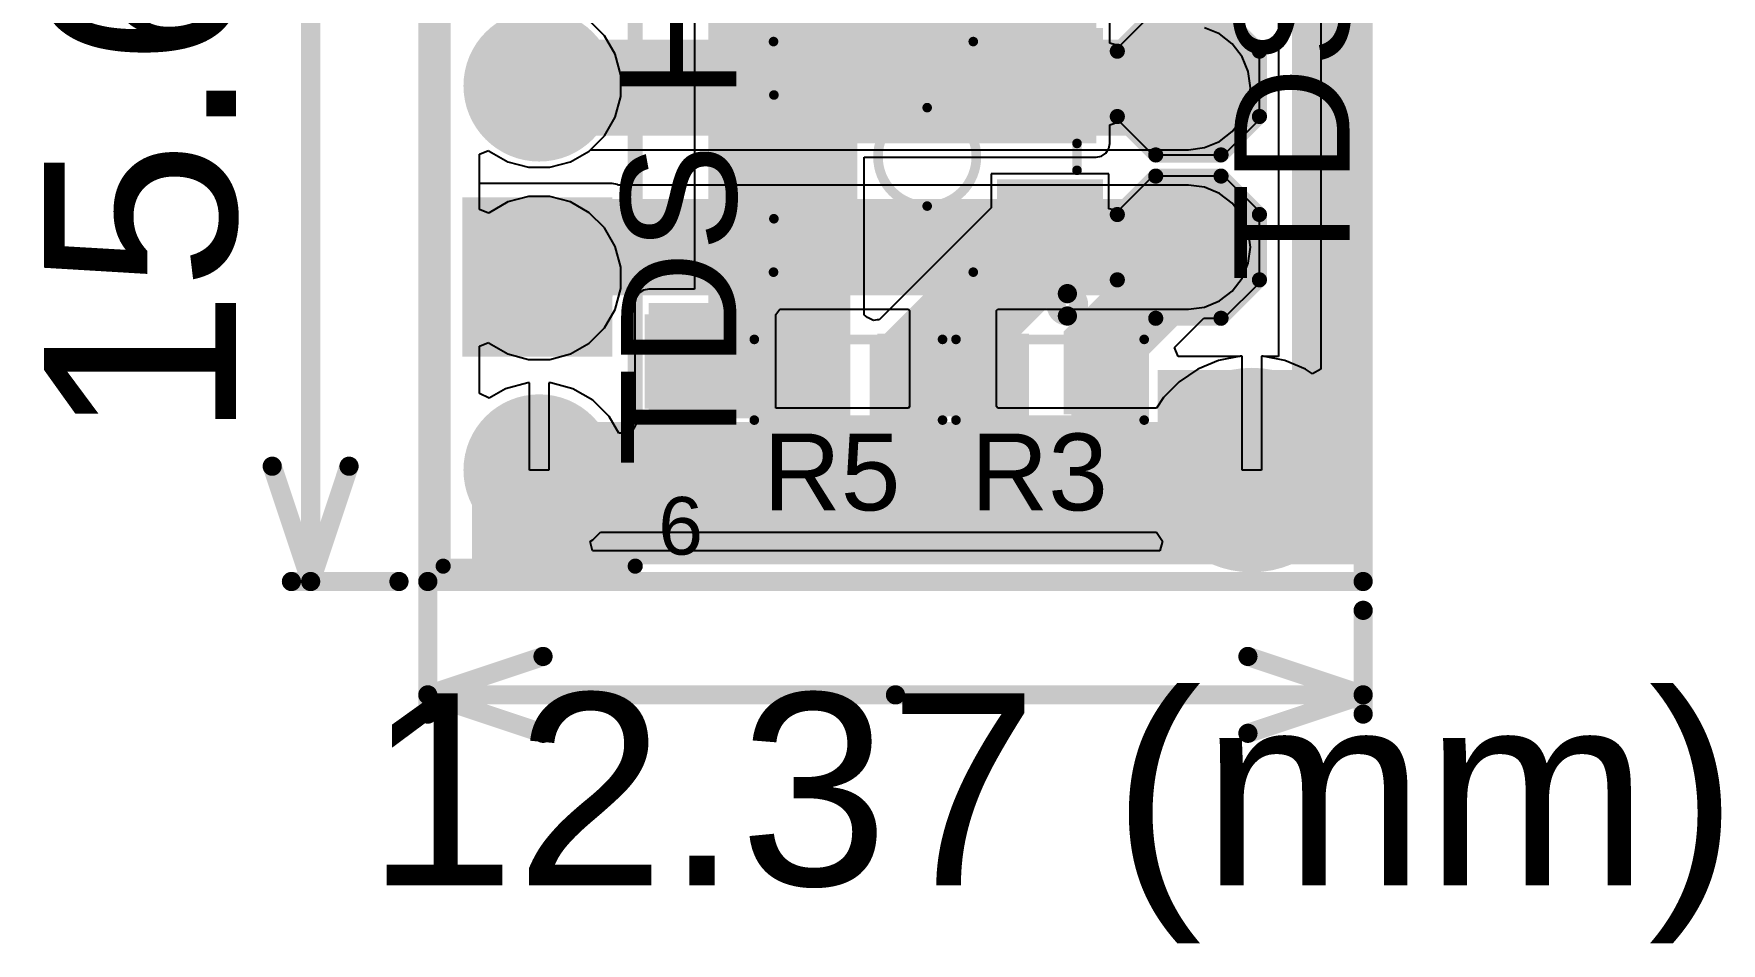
# Model space of a CAD drawing. Header units: millimetres. Extents: x -0.206 to 0.672, y -0.188 to 0.779.
# Drawn here: x -0.206 to 0.672, y -0.188 to 0.285 of the extents above; entities that cross this region are included whole.
import ezdxf

# ---------------------------------------------------------------- set-up
doc = ezdxf.new("R2010")
doc.units = ezdxf.units.MM
doc.header["$MEASUREMENT"] = 0
for name, color, linetype in [('BottomLayer', 5, 'Continuous'), ('BottomSolder', 6, 'Continuous'), ('Mechanical1', 6, 'Continuous'), ('Mechanical2', 216, 'Continuous'), ('MultiLayer', 9, 'Continuous'), ('PadHoleLayer', 156, 'Continuous'), ('TopLayer', 1, 'Continuous'), ('TopOverlay', 2, 'Continuous'), ('TopPaste', 8, 'Continuous'), ('TopSolder', 216, 'Continuous'), ('ViaHoleLayer', 16, 'Continuous')]:
    doc.layers.add(name, color=color, linetype=linetype)
doc.styles.add('Arial', font='', dxfattribs={"height": 0.2})
doc.styles.get('Arial').set_extended_font_data('Arial')

# ---------------------------------------------------------------- blocks, each defined once
blk = doc.blocks.new('VG039NCHXTB202_1')
at = {"layer": 'TopLayer'}
for points in [[(-0.02362, 0.0876), (0.02362, 0.0876), (0.02362, 0.04035), (-0.02362, 0.04035)], [(-0.06299, -0.04035), (-0.01575, -0.04035), (-0.01575, -0.0876), (-0.06299, -0.0876)], [(0.01575, -0.04035), (0.06299, -0.04035), (0.06299, -0.0876), (0.01575, -0.0876)]]:
    blk.add_hatch(color=1, dxfattribs=at).paths.add_polyline_path(points)
at = {"layer": 'TopPaste'}
for points in [[(-0.02362, 0.0876), (0.02362, 0.0876), (0.02362, 0.04035), (-0.02362, 0.04035)], [(-0.06299, -0.04035), (-0.01575, -0.04035), (-0.01575, -0.0876), (-0.06299, -0.0876)], [(0.01575, -0.04035), (0.06299, -0.04035), (0.06299, -0.0876), (0.01575, -0.0876)]]:
    blk.add_hatch(color=8, dxfattribs=at).paths.add_polyline_path(points)
at = {"layer": 'TopSolder'}
for points in [[(-0.02762, 0.0916), (0.02762, 0.0916), (0.02762, 0.03635), (-0.02762, 0.03635)], [(-0.06699, -0.03635), (-0.01175, -0.03635), (-0.01175, -0.0916), (-0.06699, -0.0916)], [(0.01175, -0.03635), (0.06699, -0.03635), (0.06699, -0.0916), (0.01175, -0.0916)]]:
    blk.add_hatch(color=216, dxfattribs=at).paths.add_polyline_path(points)
at = {"layer": 'TopOverlay', "const_width": 0.005}
for points in [[(-0.06, 0.08), (-0.0322, 0.0798)], [(-0.06, 0.08), (-0.06, -0.024)], [(0.06, 0.08), (0.0322, 0.0798)], [(0.06, 0.08), (0.06, -0.024)], [(-0.007, -0.078), (0.007, -0.078)]]:
    blk.add_lwpolyline(points, dxfattribs=at)
at = {"layer": 'TopOverlay'}
for points, const_width in [([(-0.06125, 0.08, 1), (-0.05875, 0.08, 1)], 0.0025), ([(-0.06125, 0.08, 1), (-0.05875, 0.08, 1)], 0.0025), ([(-0.03345, 0.0798, 1), (-0.03095, 0.0798, 1)], 0.0025), ([(0.03095, 0.0798, 1), (0.03345, 0.0798, 1)], 0.0025), ([(0.05875, 0.08, 1), (0.06125, 0.08, 1)], 0.0025), ([(0.05875, 0.08, 1), (0.06125, 0.08, 1)], 0.0025), ([(0.02561, 0, 1), (-0.02561, 0, 1)], 0.005), ([(-0.02686, 0, 1), (-0.02436, 0, 1)], 0.0025), ([(0.02436, 0, 1), (0.02686, 0, 1)], 0.0025), ([(-0.06125, -0.024, 1), (-0.05875, -0.024, 1)], 0.0025), ([(0.05875, -0.024, 1), (0.06125, -0.024, 1)], 0.0025), ([(-0.07117, -0.073, 1), (-0.08283, -0.073, 1)], 0.01), ([(-0.08533, -0.073, 1), (-0.08033, -0.073, 1)], 0.005), ([(-0.07367, -0.073, 1), (-0.06867, -0.073, 1)], 0.005), ([(-0.00825, -0.078, 1), (-0.00575, -0.078, 1)], 0.0025), ([(0.00575, -0.078, 1), (0.00825, -0.078, 1)], 0.0025)]:
    blk.add_lwpolyline(points, format="xyb", close=True, dxfattribs=dict(at, const_width=const_width))
blk = doc.blocks.new('RES_0603_2')
at = {"layer": 'TopLayer'}
for points in [[(-0.015, 0.0175), (-0.015, -0.0175), (-0.045, -0.0175), (-0.045, 0.0175)], [(0.045, 0.0175), (0.045, -0.0175), (0.015, -0.0175), (0.015, 0.0175)]]:
    blk.add_hatch(color=1, dxfattribs=at).paths.add_polyline_path(points)
at = {"layer": 'TopPaste'}
for points in [[(-0.015, 0.0175), (-0.015, -0.0175), (-0.045, -0.0175), (-0.045, 0.0175)], [(0.045, 0.0175), (0.045, -0.0175), (0.015, -0.0175), (0.015, 0.0175)]]:
    blk.add_hatch(color=8, dxfattribs=at).paths.add_polyline_path(points)
at = {"layer": 'TopSolder'}
for points in [[(-0.011, 0.0215), (-0.011, -0.0215), (-0.049, -0.0215), (-0.049, 0.0215)], [(0.049, 0.0215), (0.049, -0.0215), (0.011, -0.0215), (0.011, 0.0215)]]:
    blk.add_hatch(color=216, dxfattribs=at).paths.add_polyline_path(points)
at = {"layer": 'TopOverlay', "const_width": 0.005}
for points in [[(-0.049, 0.021), (0.049, 0.021)], [(-0.049, -0.021), (-0.049, 0.021)], [(0.049, -0.021), (0.049, 0.021)], [(-0.049, -0.021), (0.049, -0.021)]]:
    blk.add_lwpolyline(points, dxfattribs=at)
at = {"layer": 'TopOverlay', "const_width": 0.0025}
for points in [[(-0.05025, 0.021, 1), (-0.04775, 0.021, 1)], [(-0.05025, 0.021, 1), (-0.04775, 0.021, 1)], [(0.04775, 0.021, 1), (0.05025, 0.021, 1)], [(0.04775, 0.021, 1), (0.05025, 0.021, 1)], [(-0.05025, -0.021, 1), (-0.04775, -0.021, 1)], [(-0.05025, -0.021, 1), (-0.04775, -0.021, 1)], [(0.04775, -0.021, 1), (0.05025, -0.021, 1)], [(0.04775, -0.021, 1), (0.05025, -0.021, 1)]]:
    blk.add_lwpolyline(points, format="xyb", close=True, dxfattribs=at)
blk = doc.blocks.new('RES_0603_3')
at = {"layer": 'TopLayer'}
for points in [[(-0.015, 0.0175), (-0.015, -0.0175), (-0.045, -0.0175), (-0.045, 0.0175)], [(0.045, 0.0175), (0.045, -0.0175), (0.015, -0.0175), (0.015, 0.0175)]]:
    blk.add_hatch(color=1, dxfattribs=at).paths.add_polyline_path(points)
at = {"layer": 'TopPaste'}
for points in [[(-0.015, 0.0175), (-0.015, -0.0175), (-0.045, -0.0175), (-0.045, 0.0175)], [(0.045, 0.0175), (0.045, -0.0175), (0.015, -0.0175), (0.015, 0.0175)]]:
    blk.add_hatch(color=8, dxfattribs=at).paths.add_polyline_path(points)
at = {"layer": 'TopSolder'}
for points in [[(-0.011, 0.0215), (-0.011, -0.0215), (-0.049, -0.0215), (-0.049, 0.0215)], [(0.049, 0.0215), (0.049, -0.0215), (0.011, -0.0215), (0.011, 0.0215)]]:
    blk.add_hatch(color=216, dxfattribs=at).paths.add_polyline_path(points)
at = {"layer": 'TopOverlay', "const_width": 0.005}
for points in [[(-0.049, -0.021), (-0.049, 0.021)], [(-0.049, 0.021), (0.049, 0.021)], [(0.049, -0.021), (0.049, 0.021)], [(-0.049, -0.021), (0.049, -0.021)]]:
    blk.add_lwpolyline(points, dxfattribs=at)
at = {"layer": 'TopOverlay', "const_width": 0.0025}
for points in [[(-0.05025, 0.021, 1), (-0.04775, 0.021, 1)], [(-0.05025, 0.021, 1), (-0.04775, 0.021, 1)], [(0.04775, 0.021, 1), (0.05025, 0.021, 1)], [(0.04775, 0.021, 1), (0.05025, 0.021, 1)], [(-0.05025, -0.021, 1), (-0.04775, -0.021, 1)], [(-0.05025, -0.021, 1), (-0.04775, -0.021, 1)], [(0.04775, -0.021, 1), (0.05025, -0.021, 1)], [(0.04775, -0.021, 1), (0.05025, -0.021, 1)]]:
    blk.add_lwpolyline(points, format="xyb", close=True, dxfattribs=at)
blk = doc.blocks.new('HDR1X6_7')
at = {"layer": 'BottomLayer'}
blk.add_hatch(color=5, dxfattribs=at).paths.add_polyline_path([(-0.03543, 0.03543), (0.03543, 0.03543), (0.03543, -0.03543), (-0.03543, -0.03543)])
h = blk.add_hatch(color=5, dxfattribs=at)
edge = h.paths.add_edge_path()
edge.add_arc((0.1, 0), 0.03543, 0, 360)
h = blk.add_hatch(color=5, dxfattribs=at)
edge = h.paths.add_edge_path()
edge.add_arc((0.2, 0), 0.03543, 0, 360)
h = blk.add_hatch(color=5, dxfattribs=at)
edge = h.paths.add_edge_path()
edge.add_arc((0.3, 0), 0.03543, 0, 360)
h = blk.add_hatch(color=5, dxfattribs=at)
edge = h.paths.add_edge_path()
edge.add_arc((0.4, 0), 0.03543, 0, 360)
h = blk.add_hatch(color=5, dxfattribs=at)
edge = h.paths.add_edge_path()
edge.add_arc((0.5, 0), 0.03543, 0, 360)
at = {"layer": 'BottomSolder'}
blk.add_hatch(color=6, dxfattribs=at).paths.add_polyline_path([(-0.03943, 0.03943), (0.03943, 0.03943), (0.03943, -0.03943), (-0.03943, -0.03943)])
h = blk.add_hatch(color=6, dxfattribs=at)
edge = h.paths.add_edge_path()
edge.add_arc((0.1, 0), 0.03943, 0, 360)
h = blk.add_hatch(color=6, dxfattribs=at)
edge = h.paths.add_edge_path()
edge.add_arc((0.2, 0), 0.03943, 0, 360)
h = blk.add_hatch(color=6, dxfattribs=at)
edge = h.paths.add_edge_path()
edge.add_arc((0.3, 0), 0.03943, 0, 360)
h = blk.add_hatch(color=6, dxfattribs=at)
edge = h.paths.add_edge_path()
edge.add_arc((0.4, 0), 0.03943, 0, 360)
h = blk.add_hatch(color=6, dxfattribs=at)
edge = h.paths.add_edge_path()
edge.add_arc((0.5, 0), 0.03943, 0, 360)
at = {"layer": 'MultiLayer'}
blk.add_hatch(color=9, dxfattribs=at).paths.add_polyline_path([(-0.03543, 0.03543), (0.03543, 0.03543), (0.03543, -0.03543), (-0.03543, -0.03543)])
h = blk.add_hatch(color=9, dxfattribs=at)
edge = h.paths.add_edge_path()
edge.add_arc((0.1, 0), 0.03543, 0, 360)
h = blk.add_hatch(color=9, dxfattribs=at)
edge = h.paths.add_edge_path()
edge.add_arc((0.2, 0), 0.03543, 0, 360)
h = blk.add_hatch(color=9, dxfattribs=at)
edge = h.paths.add_edge_path()
edge.add_arc((0.3, 0), 0.03543, 0, 360)
h = blk.add_hatch(color=9, dxfattribs=at)
edge = h.paths.add_edge_path()
edge.add_arc((0.4, 0), 0.03543, 0, 360)
h = blk.add_hatch(color=9, dxfattribs=at)
edge = h.paths.add_edge_path()
edge.add_arc((0.5, 0), 0.03543, 0, 360)
at = {"layer": 'PadHoleLayer'}
h = blk.add_hatch(color=156, dxfattribs=at)
edge = h.paths.add_edge_path()
edge.add_arc((0, 0), 0.01772, 0, 360)
h = blk.add_hatch(color=156, dxfattribs=at)
edge = h.paths.add_edge_path()
edge.add_arc((0.1, 0), 0.01772, 0, 360)
h = blk.add_hatch(color=156, dxfattribs=at)
edge = h.paths.add_edge_path()
edge.add_arc((0.2, 0), 0.01772, 0, 360)
h = blk.add_hatch(color=156, dxfattribs=at)
edge = h.paths.add_edge_path()
edge.add_arc((0.3, 0), 0.01772, 0, 360)
h = blk.add_hatch(color=156, dxfattribs=at)
edge = h.paths.add_edge_path()
edge.add_arc((0.4, 0), 0.01772, 0, 360)
h = blk.add_hatch(color=156, dxfattribs=at)
edge = h.paths.add_edge_path()
edge.add_arc((0.5, 0), 0.01772, 0, 360)
at = {"layer": 'TopLayer'}
blk.add_hatch(color=1, dxfattribs=at).paths.add_polyline_path([(-0.03543, 0.03543), (0.03543, 0.03543), (0.03543, -0.03543), (-0.03543, -0.03543)])
h = blk.add_hatch(color=1, dxfattribs=at)
edge = h.paths.add_edge_path()
edge.add_arc((0.1, 0), 0.03543, 0, 360)
h = blk.add_hatch(color=1, dxfattribs=at)
edge = h.paths.add_edge_path()
edge.add_arc((0.2, 0), 0.03543, 0, 360)
h = blk.add_hatch(color=1, dxfattribs=at)
edge = h.paths.add_edge_path()
edge.add_arc((0.3, 0), 0.03543, 0, 360)
h = blk.add_hatch(color=1, dxfattribs=at)
edge = h.paths.add_edge_path()
edge.add_arc((0.4, 0), 0.03543, 0, 360)
h = blk.add_hatch(color=1, dxfattribs=at)
edge = h.paths.add_edge_path()
edge.add_arc((0.5, 0), 0.03543, 0, 360)
at = {"layer": 'TopSolder'}
blk.add_hatch(color=216, dxfattribs=at).paths.add_polyline_path([(-0.03943, 0.03943), (0.03943, 0.03943), (0.03943, -0.03943), (-0.03943, -0.03943)])
h = blk.add_hatch(color=216, dxfattribs=at)
edge = h.paths.add_edge_path()
edge.add_arc((0.1, 0), 0.03943, 0, 360)
h = blk.add_hatch(color=216, dxfattribs=at)
edge = h.paths.add_edge_path()
edge.add_arc((0.2, 0), 0.03943, 0, 360)
h = blk.add_hatch(color=216, dxfattribs=at)
edge = h.paths.add_edge_path()
edge.add_arc((0.3, 0), 0.03943, 0, 360)
h = blk.add_hatch(color=216, dxfattribs=at)
edge = h.paths.add_edge_path()
edge.add_arc((0.4, 0), 0.03943, 0, 360)
h = blk.add_hatch(color=216, dxfattribs=at)
edge = h.paths.add_edge_path()
edge.add_arc((0.5, 0), 0.03943, 0, 360)
at = {"layer": 'TopOverlay', "const_width": 0.00787}
for points in [[(-0.05, -0.05), (-0.05, 0.05)], [(0.55, 0.05), (-0.05, 0.05)], [(0.55, -0.05), (0.55, 0.05)], [(0.55, -0.05), (-0.05, -0.05)]]:
    blk.add_lwpolyline(points, dxfattribs=at)
at = {"layer": 'TopOverlay', "const_width": 0.00394}
for points in [[(-0.05197, 0.05, 1), (-0.04803, 0.05, 1)], [(-0.05197, 0.05, 1), (-0.04803, 0.05, 1)], [(0.54803, 0.05, 1), (0.55197, 0.05, 1)], [(0.54803, 0.05, 1), (0.55197, 0.05, 1)], [(-0.05197, -0.05, 1), (-0.04803, -0.05, 1)], [(-0.05197, -0.05, 1), (-0.04803, -0.05, 1)], [(0.54803, -0.05, 1), (0.55197, -0.05, 1)], [(0.54803, -0.05, 1), (0.55197, -0.05, 1)]]:
    blk.add_lwpolyline(points, format="xyb", close=True, dxfattribs=at)
blk = doc.blocks.new('TEST_POINT_8')
at = {"layer": 'TopLayer'}
blk.add_hatch(color=1, dxfattribs=at).paths.add_polyline_path([(0.015, 0.03), (-0.015, 0.03), (-0.03, 0.015), (-0.03, -0.015), (-0.015, -0.03), (0.015, -0.03), (0.03, -0.015), (0.03, 0.015)])
at = {"layer": 'TopPaste'}
blk.add_hatch(color=8, dxfattribs=at).paths.add_polyline_path([(0.015, 0.03), (-0.015, 0.03), (-0.03, 0.015), (-0.03, -0.015), (-0.015, -0.03), (0.015, -0.03), (0.03, -0.015), (0.03, 0.015)])
at = {"layer": 'TopSolder'}
blk.add_hatch(color=216, dxfattribs=at).paths.add_polyline_path([(0.017, 0.034), (-0.017, 0.034), (-0.034, 0.017), (-0.034, -0.017), (-0.017, -0.034), (0.017, -0.034), (0.034, -0.017), (0.034, 0.017)])
at = {"layer": 'TopOverlay', "const_width": 0.00787}
for points in [[(-0.037, 0.017), (-0.017, 0.037)], [(-0.017, 0.037), (0.017, 0.037)], [(-0.017, 0.037), (0.017, 0.037)], [(0.017, 0.037), (0.037, 0.017)], [(-0.037, -0.017), (-0.037, 0.017)], [(0.037, -0.017), (0.037, 0.017)], [(-0.037, -0.017), (-0.017, -0.037)], [(0.017, -0.037), (0.037, -0.017)], [(-0.017, -0.037), (0.017, -0.037)], [(-0.017, -0.037), (0.017, -0.037)]]:
    blk.add_lwpolyline(points, dxfattribs=at)
at = {"layer": 'TopOverlay', "const_width": 0.00394}
for points in [[(-0.01897, 0.037, 1), (-0.01503, 0.037, 1)], [(-0.01897, 0.037, 1), (-0.01503, 0.037, 1)], [(-0.01897, 0.037, 1), (-0.01503, 0.037, 1)], [(0.01503, 0.037, 1), (0.01897, 0.037, 1)], [(0.01503, 0.037, 1), (0.01897, 0.037, 1)], [(0.01503, 0.037, 1), (0.01897, 0.037, 1)], [(-0.03897, 0.017, 1), (-0.03503, 0.017, 1)], [(-0.03897, 0.017, 1), (-0.03503, 0.017, 1)], [(0.03503, 0.017, 1), (0.03897, 0.017, 1)], [(0.03503, 0.017, 1), (0.03897, 0.017, 1)], [(-0.03897, -0.017, 1), (-0.03503, -0.017, 1)], [(-0.03897, -0.017, 1), (-0.03503, -0.017, 1)], [(0.03503, -0.017, 1), (0.03897, -0.017, 1)], [(0.03503, -0.017, 1), (0.03897, -0.017, 1)], [(-0.01897, -0.037, 1), (-0.01503, -0.037, 1)], [(-0.01897, -0.037, 1), (-0.01503, -0.037, 1)], [(-0.01897, -0.037, 1), (-0.01503, -0.037, 1)], [(0.01503, -0.037, 1), (0.01897, -0.037, 1)], [(0.01503, -0.037, 1), (0.01897, -0.037, 1)], [(0.01503, -0.037, 1), (0.01897, -0.037, 1)]]:
    blk.add_lwpolyline(points, format="xyb", close=True, dxfattribs=at)
blk = doc.blocks.new('TEST_POINT_9')
at = {"layer": 'TopLayer'}
blk.add_hatch(color=1, dxfattribs=at).paths.add_polyline_path([(0.015, 0.03), (-0.015, 0.03), (-0.03, 0.015), (-0.03, -0.015), (-0.015, -0.03), (0.015, -0.03), (0.03, -0.015), (0.03, 0.015)])
at = {"layer": 'TopPaste'}
blk.add_hatch(color=8, dxfattribs=at).paths.add_polyline_path([(0.015, 0.03), (-0.015, 0.03), (-0.03, 0.015), (-0.03, -0.015), (-0.015, -0.03), (0.015, -0.03), (0.03, -0.015), (0.03, 0.015)])
at = {"layer": 'TopSolder'}
blk.add_hatch(color=216, dxfattribs=at).paths.add_polyline_path([(0.017, 0.034), (-0.017, 0.034), (-0.034, 0.017), (-0.034, -0.017), (-0.017, -0.034), (0.017, -0.034), (0.034, -0.017), (0.034, 0.017)])
at = {"layer": 'TopOverlay', "const_width": 0.00787}
for points in [[(-0.037, 0.017), (-0.017, 0.037)], [(-0.017, 0.037), (0.017, 0.037)], [(-0.017, 0.037), (0.017, 0.037)], [(0.017, 0.037), (0.037, 0.017)], [(-0.037, -0.017), (-0.037, 0.017)], [(0.037, -0.017), (0.037, 0.017)], [(-0.037, -0.017), (-0.017, -0.037)], [(0.017, -0.037), (0.037, -0.017)], [(-0.017, -0.037), (0.017, -0.037)], [(-0.017, -0.037), (0.017, -0.037)]]:
    blk.add_lwpolyline(points, dxfattribs=at)
at = {"layer": 'TopOverlay', "const_width": 0.00394}
for points in [[(-0.01897, 0.037, 1), (-0.01503, 0.037, 1)], [(-0.01897, 0.037, 1), (-0.01503, 0.037, 1)], [(-0.01897, 0.037, 1), (-0.01503, 0.037, 1)], [(0.01503, 0.037, 1), (0.01897, 0.037, 1)], [(0.01503, 0.037, 1), (0.01897, 0.037, 1)], [(0.01503, 0.037, 1), (0.01897, 0.037, 1)], [(-0.03897, 0.017, 1), (-0.03503, 0.017, 1)], [(-0.03897, 0.017, 1), (-0.03503, 0.017, 1)], [(0.03503, 0.017, 1), (0.03897, 0.017, 1)], [(0.03503, 0.017, 1), (0.03897, 0.017, 1)], [(-0.03897, -0.017, 1), (-0.03503, -0.017, 1)], [(-0.03897, -0.017, 1), (-0.03503, -0.017, 1)], [(0.03503, -0.017, 1), (0.03897, -0.017, 1)], [(0.03503, -0.017, 1), (0.03897, -0.017, 1)], [(-0.01897, -0.037, 1), (-0.01503, -0.037, 1)], [(-0.01897, -0.037, 1), (-0.01503, -0.037, 1)], [(-0.01897, -0.037, 1), (-0.01503, -0.037, 1)], [(0.01503, -0.037, 1), (0.01897, -0.037, 1)], [(0.01503, -0.037, 1), (0.01897, -0.037, 1)], [(0.01503, -0.037, 1), (0.01897, -0.037, 1)]]:
    blk.add_lwpolyline(points, format="xyb", close=True, dxfattribs=at)

msp = doc.modelspace()

# ---------------------------------------------------------------- hatches: boundary and pattern name
at = {"layer": 'BottomLayer'}
h = msp.add_hatch(color=5, dxfattribs=at)
edge = h.paths.add_edge_path()
edge.add_arc((0.395, 0.257), 0.01181, 0, 360)
for points in [[(0.017, 0.117), (0.095, 0.117), (0.095, 0.2), (0.017, 0.2)], [(0.257, 0.091), (0.288, 0.091), (0.288, 0.141), (0.257, 0.141)], [(0.112, 0.09), (0.173, 0.09), (0.173, 0.139), (0.112, 0.139)]]:
    msp.add_hatch(color=5, dxfattribs=at).paths.add_polyline_path(points)
h = msp.add_hatch(color=5, dxfattribs=at)
edge = h.paths.add_edge_path()
edge.add_arc((0.395, 0.174), 0.01181, 0, 360)
h = msp.add_hatch(color=5, dxfattribs=at)
edge = h.paths.add_edge_path()
edge.add_arc((0.272, 0.13), 0.01181, 0, 360)
h = msp.add_hatch(color=5, dxfattribs=at)
edge = h.paths.add_edge_path()
edge.add_arc((0.128, 0.127), 0.01181, 0, 360)
h = msp.add_hatch(color=5, dxfattribs=at)
edge = h.paths.add_edge_path()
edge.add_arc((0.156, 0.127), 0.01181, 0, 360)
h = msp.add_hatch(color=5, dxfattribs=at)
edge = h.paths.add_edge_path()
edge.add_arc((0.128, 0.102), 0.01181, 0, 360)
h = msp.add_hatch(color=5, dxfattribs=at)
edge = h.paths.add_edge_path()
edge.add_arc((0.156, 0.102), 0.01181, 0, 360)
h = msp.add_hatch(color=5, dxfattribs=at)
edge = h.paths.add_edge_path()
edge.add_arc((0.272, 0.102), 0.01181, 0, 360)
h = msp.add_hatch(color=5, dxfattribs=at)
edge = h.paths.add_edge_path()
edge.add_arc((0.428, 0.058), 0.04921, 0, 360)
at = {"layer": 'BottomSolder'}
h = msp.add_hatch(color=6, dxfattribs=at)
edge = h.paths.add_edge_path()
edge.add_arc((0.128, 0.127), 0.01581, 0, 360)
h = msp.add_hatch(color=6, dxfattribs=at)
edge = h.paths.add_edge_path()
edge.add_arc((0.156, 0.127), 0.01581, 0, 360)
h = msp.add_hatch(color=6, dxfattribs=at)
edge = h.paths.add_edge_path()
edge.add_arc((0.272, 0.13), 0.01581, 0, 360)
h = msp.add_hatch(color=6, dxfattribs=at)
edge = h.paths.add_edge_path()
edge.add_arc((0.128, 0.102), 0.01581, 0, 360)
h = msp.add_hatch(color=6, dxfattribs=at)
edge = h.paths.add_edge_path()
edge.add_arc((0.156, 0.102), 0.01581, 0, 360)
h = msp.add_hatch(color=6, dxfattribs=at)
edge = h.paths.add_edge_path()
edge.add_arc((0.272, 0.102), 0.01581, 0, 360)
h = msp.add_hatch(color=6, dxfattribs=at)
edge = h.paths.add_edge_path()
edge.add_arc((0.428, 0.058), 0.05321, 0, 360)
at = {"layer": 'MultiLayer'}
h = msp.add_hatch(color=9, dxfattribs=at)
edge = h.paths.add_edge_path()
edge.add_arc((0.428, 0.058), 0.04921, 0, 360)
at = {"layer": 'PadHoleLayer'}
h = msp.add_hatch(color=156, dxfattribs=at)
edge = h.paths.add_edge_path()
edge.add_arc((0.428, 0.058), 0.03937, 0, 360)
at = {"layer": 'TopLayer'}
for points in [[(0.481, 0.012), (0.481, 0.478), (0.449, 0.478), (0.449, 0.012)], [(0.145, 0.282), (0.254, 0.282), (0.254, 0.342), (0.145, 0.342)], [(0.219, 0.085), (0.219, 0.342), (0.145, 0.342), (0.145, 0.085)], [(0.171, 0.228), (0.347, 0.228), (0.347, 0.316), (0.171, 0.316)], [(0.346, 0.167), (0.3105, 0.2025), (0.2365, 0.1285), (0.272, 0.093)], [(0.414, 0.158), (0.386, 0.186), (0.33014, 0.13014), (0.35814, 0.10214)], [(0.114, 0.085), (0.2185, 0.085), (0.2185, 0.145), (0.114, 0.145)], [(0.312, 0.086), (0.312, 0.129), (0.233, 0.129), (0.233, 0.086)], [(0.33014, 0.13014), (0.33014, 0.087), (0.372, 0.087), (0.372, 0.13014)], [(0.379, 0.014), (0.481, 0.014), (0.481, 0.11), (0.379, 0.11)], [(0.481, 0.07), (0.022, 0.07), (0.022, 0.009), (0.481, 0.009)]]:
    msp.add_hatch(color=1, dxfattribs=at).paths.add_polyline_path(points)
h = msp.add_hatch(color=1, dxfattribs=at)
edge = h.paths.add_edge_path()
edge.add_arc((0.395, 0.257), 0.01181, 0, 360)
h = msp.add_hatch(color=1, dxfattribs=at)
edge = h.paths.add_edge_path()
edge.add_arc((0.395, 0.174), 0.01181, 0, 360)
h = msp.add_hatch(color=1, dxfattribs=at)
edge = h.paths.add_edge_path()
edge.add_arc((0.272, 0.13), 0.01181, 0, 360)
h = msp.add_hatch(color=1, dxfattribs=at)
edge = h.paths.add_edge_path()
edge.add_arc((0.128, 0.127), 0.01181, 0, 360)
h = msp.add_hatch(color=1, dxfattribs=at)
edge = h.paths.add_edge_path()
edge.add_arc((0.156, 0.127), 0.01181, 0, 360)
h = msp.add_hatch(color=1, dxfattribs=at)
edge = h.paths.add_edge_path()
edge.add_arc((0.128, 0.102), 0.01181, 0, 360)
h = msp.add_hatch(color=1, dxfattribs=at)
edge = h.paths.add_edge_path()
edge.add_arc((0.156, 0.102), 0.01181, 0, 360)
h = msp.add_hatch(color=1, dxfattribs=at)
edge = h.paths.add_edge_path()
edge.add_arc((0.272, 0.102), 0.01181, 0, 360)
h = msp.add_hatch(color=1, dxfattribs=at)
edge = h.paths.add_edge_path()
edge.add_arc((0.428, 0.058), 0.04921, 0, 360)
at = {"layer": 'TopSolder'}
h = msp.add_hatch(color=216, dxfattribs=at)
edge = h.paths.add_edge_path()
edge.add_arc((0.128, 0.127), 0.01581, 0, 360)
h = msp.add_hatch(color=216, dxfattribs=at)
edge = h.paths.add_edge_path()
edge.add_arc((0.156, 0.127), 0.01581, 0, 360)
h = msp.add_hatch(color=216, dxfattribs=at)
edge = h.paths.add_edge_path()
edge.add_arc((0.272, 0.13), 0.01581, 0, 360)
h = msp.add_hatch(color=216, dxfattribs=at)
edge = h.paths.add_edge_path()
edge.add_arc((0.128, 0.102), 0.01581, 0, 360)
h = msp.add_hatch(color=216, dxfattribs=at)
edge = h.paths.add_edge_path()
edge.add_arc((0.156, 0.102), 0.01581, 0, 360)
h = msp.add_hatch(color=216, dxfattribs=at)
edge = h.paths.add_edge_path()
edge.add_arc((0.272, 0.102), 0.01581, 0, 360)
h = msp.add_hatch(color=216, dxfattribs=at)
edge = h.paths.add_edge_path()
edge.add_arc((0.428, 0.058), 0.05321, 0, 360)
at = {"layer": 'ViaHoleLayer'}
h = msp.add_hatch(color=16, dxfattribs=at)
edge = h.paths.add_edge_path()
edge.add_arc((0.395, 0.257), 0.00591, 0, 360)
h = msp.add_hatch(color=16, dxfattribs=at)
edge = h.paths.add_edge_path()
edge.add_arc((0.395, 0.174), 0.00591, 0, 360)
h = msp.add_hatch(color=16, dxfattribs=at)
edge = h.paths.add_edge_path()
edge.add_arc((0.128, 0.127), 0.00591, 0, 360)
h = msp.add_hatch(color=16, dxfattribs=at)
edge = h.paths.add_edge_path()
edge.add_arc((0.156, 0.127), 0.00591, 0, 360)
h = msp.add_hatch(color=16, dxfattribs=at)
edge = h.paths.add_edge_path()
edge.add_arc((0.272, 0.13), 0.00591, 0, 360)
h = msp.add_hatch(color=16, dxfattribs=at)
edge = h.paths.add_edge_path()
edge.add_arc((0.128, 0.102), 0.00591, 0, 360)
h = msp.add_hatch(color=16, dxfattribs=at)
edge = h.paths.add_edge_path()
edge.add_arc((0.156, 0.102), 0.00591, 0, 360)
h = msp.add_hatch(color=16, dxfattribs=at)
edge = h.paths.add_edge_path()
edge.add_arc((0.272, 0.102), 0.00591, 0, 360)

# ---------------------------------------------------------------- linework, layer by layer
at = {"layer": 'BottomLayer'}
for p, q in [((0.464, 0.45119), (0.464, 0.11046)), ((0.41114, 0.28495), (0.40335, 0.28818)), ((0.41782, 0.27982), (0.41114, 0.28495)), ((0.42295, 0.27314), (0.41782, 0.27982)), ((0.42618, 0.26535), (0.42295, 0.27314)), ((0.42728, 0.257), (0.42618, 0.26535)), ((0.42618, 0.24865), (0.42728, 0.257)), ((0.42295, 0.24086), (0.42618, 0.24865)), ((0.41782, 0.23418), (0.42295, 0.24086)), ((0.40335, 0.22582), (0.41114, 0.22905)), ((0.41114, 0.22905), (0.41782, 0.23418)), ((0.026, 0.22246), (0.03062, 0.22437)), ((0.026, 0.20714), (0.026, 0.22246)), ((0.03062, 0.22437), (0.03095, 0.22405)), ((0.03095, 0.22405), (0.04062, 0.21846)), ((0.07338, 0.21846), (0.08305, 0.22405)), ((0.08305, 0.22405), (0.08373, 0.22472)), ((0.08373, 0.22472), (0.395, 0.22472)), ((0.395, 0.22472), (0.40335, 0.22582)), ((0.04062, 0.21846), (0.05141, 0.21557)), ((0.05141, 0.21557), (0.06259, 0.21557)), ((0.06259, 0.21557), (0.07338, 0.21846)), ((0.095, 0.20714), (0.026, 0.20714)), ((0.09773, 0.20659), (0.095, 0.20714)), ((0.09821, 0.20628), (0.09773, 0.20659)), ((0.395, 0.20628), (0.09821, 0.20628)), ((0.40335, 0.20518), (0.395, 0.20628)), ((0.41114, 0.20195), (0.40335, 0.20518)), ((0.41782, 0.19682), (0.41114, 0.20195)), ((0.42295, 0.19014), (0.41782, 0.19682)), ((0.42618, 0.18235), (0.42295, 0.19014)), ((0.42728, 0.174), (0.42618, 0.18235)), ((0.42618, 0.16565), (0.42728, 0.174)), ((0.42295, 0.15786), (0.42618, 0.16565)), ((0.41114, 0.14605), (0.41782, 0.15118)), ((0.41782, 0.15118), (0.42295, 0.15786)), ((0.18014, 0.139), (0.18237, 0.14172)), ((0.18237, 0.14172), (0.24927, 0.14172)), ((0.24927, 0.14172), (0.24986, 0.141)), ((0.24986, 0.141), (0.24986, 0.091)), ((0.29514, 0.141), (0.29573, 0.14172)), ((0.29514, 0.091), (0.29514, 0.141)), ((0.29573, 0.14172), (0.395, 0.14172)), ((0.395, 0.14172), (0.40335, 0.14282)), ((0.40335, 0.14282), (0.41114, 0.14605)), ((0.18014, 0.09028), (0.18014, 0.139)), ((0.41073, 0.11494), (0.39995, 0.11047)), ((0.42217, 0.11721), (0.41073, 0.11494)), ((0.423, 0.11721), (0.42217, 0.11721)), ((0.423, 0.058), (0.423, 0.11721)), ((0.43383, 0.11721), (0.433, 0.11721)), ((0.433, 0.11721), (0.433, 0.058)), ((0.44527, 0.11494), (0.43383, 0.11721)), ((0.45605, 0.11047), (0.44527, 0.11494)), ((0.39995, 0.11047), (0.39025, 0.10399)), ((0.45959, 0.10811), (0.45605, 0.11047)), ((0.464, 0.11046), (0.45959, 0.10811)), ((0.39025, 0.10399), (0.38201, 0.09575)), ((0.24927, 0.09028), (0.18014, 0.09028)), ((0.24986, 0.091), (0.24927, 0.09028)), ((0.29573, 0.09028), (0.29514, 0.091)), ((0.37835, 0.09028), (0.29573, 0.09028)), ((0.38201, 0.09575), (0.37835, 0.09028)), ((0.433, 0.058), (0.423, 0.058)), ((0.08349, 0.02083), (0.0849, 0.02164)), ((0.08478, 0.016), (0.08349, 0.02083)), ((0.0849, 0.02164), (0.08898, 0.02572)), ((0.08898, 0.02572), (0.37835, 0.02572)), ((0.37835, 0.02572), (0.38151, 0.021)), ((0.38151, 0.021), (0.38006, 0.016)), ((0.38006, 0.016), (0.08478, 0.016))]:
    msp.add_line(p, q, dxfattribs=at)
for points, const_width in [([(0.057, 0.258), (0.058, 0.257)], 0.05), ([(0.058, 0.257), (0.395, 0.257)], 0.05), ([(0.064, 0.158), (0.08, 0.174)], 0.045), ([(0.08, 0.174), (0.395, 0.174)], 0.05), ([(0.057, 0.158), (0.064, 0.158)], 0.045), ([(0.057, 0.058), (0.428, 0.058)], 0.05), ([(0.057, 0.058), (0.0575, 0.0575)], 0.025)]:
    msp.add_lwpolyline(points, dxfattribs=dict(at, const_width=const_width))
for points, const_width in [([(0.0445, 0.258, 1), (0.0695, 0.258, 1)], 0.025), ([(0.0455, 0.257, 1), (0.0705, 0.257, 1)], 0.025), ([(0.0455, 0.257, 1), (0.0705, 0.257, 1)], 0.025), ([(0.3825, 0.257, 1), (0.4075, 0.257, 1)], 0.025), ([(0.0675, 0.174, 1), (0.0925, 0.174, 1)], 0.025), ([(0.06875, 0.174, 1), (0.09125, 0.174, 1)], 0.0225), ([(0.3825, 0.174, 1), (0.4075, 0.174, 1)], 0.025), ([(0.04575, 0.158, 1), (0.06825, 0.158, 1)], 0.0225), ([(0.05275, 0.158, 1), (0.07525, 0.158, 1)], 0.0225), ([(0.05275, 0.158, 1), (0.07525, 0.158, 1)], 0.0225), ([(0.0445, 0.058, 1), (0.0695, 0.058, 1)], 0.025), ([(0.4155, 0.058, 1), (0.4405, 0.058, 1)], 0.025), ([(0.05075, 0.058, 1), (0.06325, 0.058, 1)], 0.0125), ([(0.05125, 0.0575, 1), (0.06375, 0.0575, 1)], 0.0125)]:
    msp.add_lwpolyline(points, format="xyb", close=True, dxfattribs=dict(at, const_width=const_width))
at = {"layer": 'Mechanical1', "const_width": 0.01}
for points in [[(-0.062, 0), (-0.062, 0.308)], [(-0.082, 0.06), (-0.062, 0)], [(-0.062, 0), (-0.042, 0.06)], [(-0.072, 0), (-0.016, 0)], [(-0.001, -0.069), (-0.001, 0)], [(0.486, -0.069), (0.486, -0.015)], [(-0.001, -0.059), (0.059, -0.039)], [(0.426, -0.039), (0.486, -0.059)], [(-0.001, -0.059), (0.059, -0.079)], [(-0.001, -0.059), (0.2425, -0.059)], [(0.2425, -0.059), (0.486, -0.059)], [(0.426, -0.079), (0.486, -0.059)]]:
    msp.add_lwpolyline(points, dxfattribs=at)
at = {"layer": 'Mechanical1', "const_width": 0.005}
for points in [[(-0.0845, 0.06, 1), (-0.0795, 0.06, 1)], [(-0.0445, 0.06, 1), (-0.0395, 0.06, 1)], [(-0.0745, 0, 1), (-0.0695, 0, 1)], [(-0.0645, 0, 1), (-0.0595, 0, 1)], [(-0.0645, 0, 1), (-0.0595, 0, 1)], [(-0.0645, 0, 1), (-0.0595, 0, 1)], [(-0.0185, 0, 1), (-0.0135, 0, 1)], [(-0.0035, 0, 1), (0.0015, 0, 1)], [(0.4835, -0.015, 1), (0.4885, -0.015, 1)], [(0.0565, -0.039, 1), (0.0615, -0.039, 1)], [(0.4235, -0.039, 1), (0.4285, -0.039, 1)], [(-0.0035, -0.059, 1), (0.0015, -0.059, 1)], [(-0.0035, -0.059, 1), (0.0015, -0.059, 1)], [(-0.0035, -0.059, 1), (0.0015, -0.059, 1)], [(0.24, -0.059, 1), (0.245, -0.059, 1)], [(0.24, -0.059, 1), (0.245, -0.059, 1)], [(0.4835, -0.059, 1), (0.4885, -0.059, 1)], [(0.4835, -0.059, 1), (0.4885, -0.059, 1)], [(0.4835, -0.059, 1), (0.4885, -0.059, 1)], [(-0.0035, -0.069, 1), (0.0015, -0.069, 1)], [(0.4835, -0.069, 1), (0.4885, -0.069, 1)], [(0.0565, -0.079, 1), (0.0615, -0.079, 1)], [(0.4235, -0.079, 1), (0.4285, -0.079, 1)]]:
    msp.add_lwpolyline(points, format="xyb", close=True, dxfattribs=at)
at = {"layer": 'Mechanical2', "const_width": 0.01}
for points in [[(-0.001, 0), (-0.001, 0.616)], [(0.486, 0), (0.486, 0.616)], [(-0.001, 0), (0.486, 0)]]:
    msp.add_lwpolyline(points, dxfattribs=at)
at = {"layer": 'Mechanical2', "const_width": 0.005}
for points in [[(-0.0035, 0, 1), (0.0015, 0, 1)], [(-0.0035, 0, 1), (0.0015, 0, 1)], [(0.4835, 0, 1), (0.4885, 0, 1)], [(0.4835, 0, 1), (0.4885, 0, 1)]]:
    msp.add_lwpolyline(points, format="xyb", close=True, dxfattribs=at)
at = {"layer": 'TopLayer'}
for p, q in [((0.44186, 0.40846), (0.44186, 0.11714)), ((0.13786, 0.342), (0.13786, 0.282)), ((0.35414, 0.28025), (0.35414, 0.316)), ((0.09095, 0.28405), (0.08305, 0.29195)), ((0.3765, 0.296), (0.35914, 0.27864)), ((0.432, 0.2775), (0.4135, 0.296)), ((0.09654, 0.27438), (0.09095, 0.28405)), ((0.13786, 0.282), (0.13786, 0.15214)), ((0.09943, 0.26359), (0.09654, 0.27438)), ((0.35914, 0.27864), (0.35414, 0.28025)), ((0.432, 0.2405), (0.432, 0.2775)), ((0.09943, 0.25241), (0.09943, 0.26359)), ((0.09654, 0.24162), (0.09943, 0.25241)), ((0.09095, 0.23195), (0.09654, 0.24162)), ((0.35414, 0.23775), (0.35914, 0.23936)), ((0.35414, 0.228), (0.35414, 0.23775)), ((0.35914, 0.23936), (0.3765, 0.222)), ((0.4135, 0.222), (0.432, 0.2405)), ((0.08305, 0.22405), (0.09095, 0.23195)), ((0.026, 0.22246), (0.03062, 0.22437)), ((0.026, 0.19354), (0.026, 0.22246)), ((0.03062, 0.22437), (0.03095, 0.22405)), ((0.03095, 0.22405), (0.04062, 0.21846)), ((0.07338, 0.21846), (0.08305, 0.22405)), ((0.22614, 0.13885), (0.22614, 0.22086)), ((0.22614, 0.22086), (0.347, 0.22086)), ((0.347, 0.22086), (0.34973, 0.22141)), ((0.34973, 0.22141), (0.35205, 0.22295)), ((0.35205, 0.22295), (0.35359, 0.22527)), ((0.35359, 0.22527), (0.35414, 0.228)), ((0.3765, 0.222), (0.4135, 0.222)), ((0.04062, 0.21846), (0.05141, 0.21557)), ((0.05141, 0.21557), (0.06259, 0.21557)), ((0.06259, 0.21557), (0.07338, 0.21846)), ((0.3536, 0.21225), (0.29235, 0.21225)), ((0.29235, 0.21225), (0.29235, 0.19445)), ((0.3536, 0.19394), (0.3536, 0.21225)), ((0.3765, 0.211), (0.3586, 0.1931)), ((0.4135, 0.211), (0.3765, 0.211)), ((0.432, 0.1925), (0.4135, 0.211)), ((0.03062, 0.19163), (0.026, 0.19354)), ((0.04062, 0.19754), (0.03095, 0.19195)), ((0.05141, 0.20043), (0.04062, 0.19754)), ((0.06259, 0.20043), (0.05141, 0.20043)), ((0.07338, 0.19754), (0.06259, 0.20043)), ((0.08305, 0.19195), (0.07338, 0.19754)), ((0.29235, 0.19445), (0.23404, 0.13614)), ((0.3586, 0.1931), (0.3536, 0.19394)), ((0.03095, 0.19195), (0.03062, 0.19163)), ((0.09095, 0.18405), (0.08305, 0.19195)), ((0.432, 0.1555), (0.432, 0.1925)), ((0.09654, 0.17438), (0.09095, 0.18405)), ((0.09943, 0.16359), (0.09654, 0.17438)), ((0.09943, 0.15241), (0.09943, 0.16359)), ((0.09654, 0.14162), (0.09943, 0.15241)), ((0.10895, 0.15005), (0.10741, 0.14773)), ((0.11127, 0.15159), (0.10895, 0.15005)), ((0.114, 0.15214), (0.11127, 0.15159)), ((0.13786, 0.15214), (0.114, 0.15214)), ((0.4135, 0.137), (0.432, 0.1555)), ((0.09095, 0.13195), (0.09654, 0.14162)), ((0.10741, 0.14773), (0.10686, 0.145)), ((0.10686, 0.145), (0.10686, 0.085)), ((0.08305, 0.12405), (0.09095, 0.13195)), ((0.22788, 0.13748), (0.22614, 0.13885)), ((0.23114, 0.13577), (0.22788, 0.13748)), ((0.233, 0.13614), (0.23114, 0.13577)), ((0.23404, 0.13614), (0.233, 0.13614)), ((0.38785, 0.12176), (0.40309, 0.137)), ((0.40309, 0.137), (0.4135, 0.137)), ((0.026, 0.12246), (0.03062, 0.12437)), ((0.03062, 0.12437), (0.03095, 0.12405)), ((0.03095, 0.12405), (0.04062, 0.11846)), ((0.07338, 0.11846), (0.08305, 0.12405)), ((0.026, 0.0979), (0.026, 0.12246)), ((0.04062, 0.11846), (0.05141, 0.11557)), ((0.05141, 0.11557), (0.06259, 0.11557)), ((0.06259, 0.11557), (0.07338, 0.11846)), ((0.38976, 0.11714), (0.38785, 0.12176)), ((0.42179, 0.11714), (0.38976, 0.11714)), ((0.42217, 0.11721), (0.42179, 0.11714)), ((0.423, 0.11721), (0.42217, 0.11721)), ((0.423, 0.058), (0.423, 0.11721)), ((0.43383, 0.11721), (0.433, 0.11721)), ((0.433, 0.11721), (0.433, 0.058)), ((0.43421, 0.11714), (0.43383, 0.11721)), ((0.44186, 0.11714), (0.43421, 0.11714)), ((0.031, 0.09545), (0.026, 0.0979)), ((0.03946, 0.10034), (0.031, 0.09545)), ((0.05102, 0.10343), (0.03946, 0.10034)), ((0.052, 0.10343), (0.05102, 0.10343)), ((0.052, 0.058), (0.052, 0.10343)), ((0.06298, 0.10343), (0.062, 0.10343)), ((0.062, 0.10343), (0.062, 0.058)), ((0.07454, 0.10034), (0.06298, 0.10343)), ((0.0849, 0.09436), (0.07454, 0.10034)), ((0.09336, 0.0859), (0.0849, 0.09436)), ((0.09841, 0.07714), (0.09336, 0.0859)), ((0.10749, 0.08214), (0.10485, 0.07714)), ((0.10686, 0.085), (0.10741, 0.08227)), ((0.10741, 0.08227), (0.10749, 0.08214)), ((0.10485, 0.07714), (0.09841, 0.07714)), ((0.062, 0.058), (0.052, 0.058)), ((0.433, 0.058), (0.423, 0.058))]:
    msp.add_line(p, q, dxfattribs=at)
for points, const_width in [([(0.395, 0.257), (0.395, 0.259)], 0.05), ([(0.26837, 0.26037), (0.32298, 0.26037)], 0.025), ([(0.32298, 0.26037), (0.323, 0.26039)], 0.025), ([(0.19502, 0.221), (0.20615, 0.23212)], 0.025), ([(0.1905, 0.21648), (0.19502, 0.221)], 0.025), ([(0.1905, 0.1075), (0.1905, 0.21648)], 0.025), ([(0.31685, 0.17551), (0.32298, 0.18163)], 0.035), ([(0.3135, 0.17551), (0.31685, 0.17551)], 0.035), ([(0.395, 0.178), (0.395, 0.178)], 0.025), ([(0.057, 0.158), (0.0605, 0.1545)], 0.025), ([(0.188, 0.105), (0.1905, 0.1075)], 0.025)]:
    msp.add_lwpolyline(points, dxfattribs=dict(at, const_width=const_width))
for points, const_width in [([(0.3825, 0.259, 1), (0.4075, 0.259, 1)], 0.025), ([(0.3825, 0.257, 1), (0.4075, 0.257, 1)], 0.025), ([(0.26212, 0.26037, 1), (0.27462, 0.26037, 1)], 0.0125), ([(0.31673, 0.26037, 1), (0.32923, 0.26037, 1)], 0.0125), ([(0.31673, 0.26037, 1), (0.32923, 0.26037, 1)], 0.0125), ([(0.31675, 0.26039, 1), (0.32925, 0.26039, 1)], 0.0125), ([(0.1999, 0.23212, 1), (0.2124, 0.23212, 1)], 0.0125), ([(0.18425, 0.21648, 1), (0.19675, 0.21648, 1)], 0.0125), ([(0.18425, 0.21648, 1), (0.19675, 0.21648, 1)], 0.0125), ([(0.18877, 0.221, 1), (0.20127, 0.221, 1)], 0.0125), ([(0.18877, 0.221, 1), (0.20127, 0.221, 1)], 0.0125), ([(0.31423, 0.18163, 1), (0.33173, 0.18163, 1)], 0.0175), ([(0.30475, 0.17551, 1), (0.32225, 0.17551, 1)], 0.0175), ([(0.3081, 0.17551, 1), (0.3256, 0.17551, 1)], 0.0175), ([(0.3081, 0.17551, 1), (0.3256, 0.17551, 1)], 0.0175), ([(0.38875, 0.178, 1), (0.40125, 0.178, 1)], 0.0125), ([(0.38875, 0.178, 1), (0.40125, 0.178, 1)], 0.0125), ([(0.05075, 0.158, 1), (0.06325, 0.158, 1)], 0.0125), ([(0.05425, 0.1545, 1), (0.06675, 0.1545, 1)], 0.0125), ([(0.18175, 0.105, 1), (0.19425, 0.105, 1)], 0.0125), ([(0.18425, 0.1075, 1), (0.19675, 0.1075, 1)], 0.0125), ([(0.18425, 0.1075, 1), (0.19675, 0.1075, 1)], 0.0125)]:
    msp.add_lwpolyline(points, format="xyb", close=True, dxfattribs=dict(at, const_width=const_width))

# ---------------------------------------------------------------- block references
for name, p, rotation in [('HDR1X6_7', (0.057, 0.558), 270), ('VG039NCHXTB202_1', (0.259, 0.221), 90)]:
    msp.add_blockref(name, p, dxfattribs=dict(rotation=rotation))
for name, p in [('TEST_POINT_9', (0.395, 0.259)), ('TEST_POINT_8', (0.395, 0.174)), ('RES_0603_2', (0.218, 0.105)), ('RES_0603_3', (0.323, 0.105))]:
    msp.add_blockref(name, p)

# ---------------------------------------------------------------- texts
at = {"layer": 'Mechanical1', "style": 'Arial'}
msp.add_text('15.65 (mm)', height=0.1, rotation=90, dxfattribs=at).set_placement((-0.10084, 0.074))
msp.add_text('12.37 (mm)', height=0.1, dxfattribs=at).set_placement((-0.033, -0.15816))
at = {"layer": 'TopOverlay', "style": 'Arial'}
for s, p in [('TDS Header', (0.15964, 0.06)), ('TDS', (0.47889, 0.156))]:
    msp.add_text(s, height=0.06, rotation=90, dxfattribs=at).set_placement(p)
for s, height, p in [('R5', 0.04, (0.17368, 0.03701)), ('R3', 0.04, (0.28168, 0.03701)), ('6', 0.03, (0.119, 0.014))]:
    msp.add_text(s, height=height, dxfattribs=at).set_placement(p)

doc.saveas('drawing.dxf')
